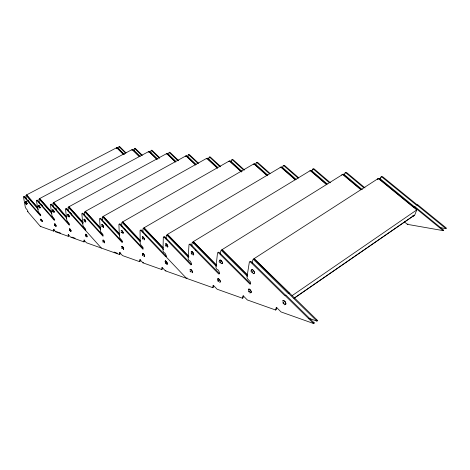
<?xml version="1.0" encoding="UTF-8"?>
<svg xmlns="http://www.w3.org/2000/svg" width="470" height="470" viewBox="0 0 470 470"><rect width="100%" height="100%" fill="white"/><g stroke="black" fill="none" stroke-linecap="round" stroke-linejoin="round"><path stroke-width="0.7" d="M69.366 229.154L69.537 228.767A1.498 0.447 60.4 0 1 70.712 230.1L70.864 231.416A1.498 0.447 60.4 0 1 70.306 231.023M148.532 152.051L148.837 151.604A1.187 0.493 61.7 0 1 149.013 151.71L156.721 159.207M150.899 153.061L150.905 150.946A1.322 0.552 61.7 0 1 151.769 150.788L159.565 158.343M248.395 289.767L248.959 288.95L250.028 289.608A2.186 0.934 56.3 0 1 251.256 291.911A2.186 0.934 56.3 0 1 250.357 292.622M250.827 271.178L250.833 270.849M84.377 239.97L84.535 241.586L83.989 241.897L83.907 240.058L86.509 242.79L119.527 254.529L119.451 252.807A1.005 0.335 59.5 0 1 120.009 252.848L122.5 255.586L139.69 261.696L139.672 259.916A1.052 0.364 59.1 0 1 140.289 259.969L142.945 262.853L161.756 269.539L161.797 267.7A1.099 0.4 58.6 0 1 162.479 267.771L165.322 270.808L212.775 287.675L213.433 287.246L213.644 285.272M162.403 267.935L162.373 269.157L161.756 269.539M166.18 239.312L166.28 235.752A1.815 0.699 59.2 0 1 167.514 235.781L188.282 257.255M168.742 155.218L168.806 153.032A1.369 0.593 61.5 0 1 169.741 152.868L178.059 160.805M54.003 229.119L54.185 230.835L53.674 231.117L40.361 226.387L27.589 211.512L27.278 209.996L26.15 208.627A1.316 0.352 61 0 1 25.257 206.882L23.529 197.089A1.31 0.352 61.2 0 1 24.117 197.03L40.479 215.824L40.226 214.208L39.022 212.74A1.363 0.376 60.9 0 1 38.105 210.936L36.501 200.843A1.357 0.382 61.1 0 1 37.136 200.79L54.355 220.359L54.126 218.697L52.857 217.163A1.41 0.405 60.8 0 1 51.917 215.295L50.46 204.879A1.404 0.411 61 0 1 51.148 204.832L69.331 225.236L69.119 223.532L67.78 221.934A1.463 0.441 60.6 0 1 66.805 219.995L65.53 209.238A1.463 0.447 60.8 0 1 66.282 209.203L85.493 230.535L85.329 228.761L83.919 227.092A1.522 0.476 60.4 0 1 82.914 225.077L81.85 213.962A1.522 0.482 60.6 0 1 82.673 213.932L103.042 236.269L102.918 234.436L101.42 232.691A1.586 0.517 60.1 0 1 100.386 230.588L99.575 219.091A1.586 0.529 60.4 0 1 100.48 219.073L122.135 242.508L122.065 240.611L120.473 238.778A1.657 0.564 59.8 0 1 119.404 236.592L118.898 224.678A1.657 0.576 60.1 0 1 119.897 224.678L143.027 249.317L142.992 247.361L141.294 245.434A1.733 0.623 59.4 0 1 140.189 243.149L140.048 230.799A1.733 0.635 59.7 0 1 141.153 230.811L165.64 256.661C167.32 257.237 165.046 252.067 164.142 252.737A1.815 0.681 58.9 0 1 162.996 250.346L163.302 237.526A1.815 0.693 59.2 0 1 164.529 237.562L190.844 264.892C192.694 265.626 190.297 259.851 189.322 260.785A1.915 0.752 58.3 0 1 188.135 258.277L188.975 244.952A1.915 0.77 58.6 0 1 190.344 245.011L218.75 274.01C220.876 274.974 218.221 268.429 217.211 269.704A2.021 0.834 57.5 0 1 215.983 267.066L217.475 253.201A2.021 0.858 57.8 0 1 219.02 253.289L250.199 284.332L250.539 282.059L248.272 279.632A2.139 0.928 56.6 0 1 247.003 276.853L249.3 262.407A2.144 0.958 56.9 0 1 251.045 262.53L284.644 295.53L285.055 295.724L285.883 295.101L314.318 322.984L313.584 323.513L281.054 311.945L277.165 308.062A1.375 0.605 55.1 0 0 276.09 307.897L275.632 310.018L247.32 299.954L243.754 296.323A1.293 0.541 56.3 0 0 242.802 296.188L242.479 298.233L217.122 289.22L213.832 285.813A1.222 0.488 57.2 0 0 212.981 285.701L212.775 287.675M166.691 245.363L166.727 244.2M167.191 235L167.285 234.483L280.772 167.197A1.51 0.805 59.1 0 1 281.037 167.338L295.248 179.793M86.621 236.721A1.563 0.488 60.2 0 0 86.991 236.915L86.868 235.558A1.563 0.488 60.2 0 0 85.622 234.166L85.481 234.841M187.971 157.391L188.088 155.27A1.422 0.64 61.2 0 1 189.105 155.112L197.993 163.46M102.836 240.417L103.065 240.017A1.627 0.529 59.9 0 1 104.381 241.474L104.475 242.873A1.627 0.529 59.9 0 1 104.293 242.82M191.872 245.881L192.06 243.072A1.909 0.776 58.6 0 1 193.44 243.125L194.11 242.714L216.447 265.397M193.011 242.279L193.135 241.739L310.194 170.675A1.586 0.881 58.2 0 1 310.482 170.822L326.668 184.704M68.591 234.371L68.785 236.005L68.256 236.298L55.836 231.886L53.545 229.378L53.674 231.117M206.377 158.942L206.8 158.455A1.328 0.617 60.9 0 1 207.012 158.578L217.152 167.978M208.756 159.765L208.927 157.697A1.481 0.693 60.9 0 1 210.031 157.532L220.078 166.809M122.235 246.439L121.889 246.421L121.818 247.091M122.035 246.38A1.698 0.576 59.5 0 1 123.44 247.907L123.492 249.359A1.698 0.576 59.5 0 1 123.293 249.3M123.757 248.953L123.492 249.359M220.359 253.97L220.671 251.197A2.015 0.864 57.8 0 1 222.222 251.28L247.402 276.389M231.352 161.756L231.516 160.323A1.539 0.752 60.4 0 1 232.726 160.158L243.466 169.905M221.67 250.357L221.828 249.799L342.595 174.505A1.668 0.969 57 0 1 342.906 174.658L360.978 189.809M142.974 253.395L142.586 253.371L142.492 254.059M253.406 164.553L253.947 164.03A1.445 0.734 59.8 0 1 254.188 164.159L267.125 175.721M142.939 254.505L143.08 255.157M255.88 164.582L256.085 163.178A1.61 0.823 59.8 0 1 257.413 163.02L269.48 173.759M243.484 295.73L243.16 297.78L242.479 298.233M252.137 263.159L252.613 260.262A2.139 0.964 56.8 0 1 254.364 260.386L287.981 293.251A0.646 0.294 55.1 0 0 288.498 293.315L316.945 321.104L317.667 320.581L254.693 259.093A1.915 0.87 56.8 0 0 254.364 258.882L253.806 258.829L253.659 259.375M280.167 167.737L280.355 167.197M282.658 167.684L282.911 166.298A1.68 0.899 59.1 0 1 284.374 166.139L298.168 178.177M165.146 261.702L165.281 260.985L165.71 261.02M165.117 261.373L165.281 260.985M166.509 263.946A1.862 0.687 58.6 0 0 167.338 264.022L167.349 263.453A1.862 0.687 58.6 0 0 166.574 261.825A1.862 0.687 58.6 0 0 165.469 260.95M167.338 264.022L167.349 263.453M276.801 307.409L276.337 309.53L275.632 310.018M312.01 171.092L312.315 169.717A1.763 0.987 58.1 0 1 313.931 169.558L329.294 182.683M190.091 270.109L190.274 269.375L190.75 269.422M190.074 269.774L190.274 269.375A1.956 0.758 58 0 1 192.095 270.914A1.956 0.758 58 0 1 192.095 272.747M341.819 175.087L342.084 174.499M344.322 174.846L344.692 173.483A1.857 1.087 56.9 0 1 346.484 173.324L363.874 187.841M166.38 153.849L166.709 153.719A1.234 0.529 61.5 0 1 166.897 153.831L175.187 161.768M25.11 202.611C24.981 200.884 27.195 204.891 25.78 203.81M25.521 201.994L26.332 202.588L25.321 203.105L25.621 203.604M26.167 204.097L26.731 203.551L26.596 203.105L26.126 203.357M377.575 179.346L377.821 178.776L378.456 178.741A1.763 1.075 55.4 0 1 378.802 178.911L416.737 209.943L414.793 214.943L293.997 298.327M380.065 179.011L380.506 177.648A1.956 1.204 55.3 0 1 382.51 177.496L416.608 205.267A0.588 0.364 52.5 0 0 417.19 205.249L417.789 204.838L446.5 228.191L445.895 228.626L439.45 227.515M185.615 156.128L185.979 155.993A1.281 0.57 61.2 0 1 186.173 156.111L195.62 165.017M42.089 221.605L41.325 219.496A1.392 0.388 60.7 0 0 40.708 219.314L40.778 219.766L40.708 219.314M54.567 224.419L54.649 223.779A1.445 0.417 60.6 0 1 55.172 224.149C55.566 224.472 56.706 226.605 55.619 226.158M56.036 226.282L55.172 224.149M123.34 154.389L116.854 147.909A1.11 0.429 62.1 0 0 116.695 147.809L116.448 148.226M228.943 161.263L229.378 161.122A1.387 0.67 60.4 0 1 229.607 161.251L241.368 171.961M139.361 156.633L132.37 149.742A1.146 0.458 61.9 0 0 132.205 149.642L131.935 150.071M282.77 300.97L283.122 300.536L283.798 300.63A2.327 1.046 55.1 0 1 285.825 303.203A2.327 1.046 55.1 0 1 284.855 304.378M166.474 153.702L68.837 206.806L68.82 207.264M185.721 155.981L85.282 211.424L85.24 211.894M165.651 262.178L166.18 263.276M116.501 147.797L26.52 194.927L26.531 195.344M253.565 164.03L143.873 227.909L143.808 228.408M132 149.63L39.586 198.593L39.592 199.022M219.831 282.206A2.062 0.84 57.2 0 0 220.266 281.207A2.062 0.84 57.2 0 0 219.132 279.227L218.162 278.622L217.692 279.415M148.614 151.593L53.656 202.547L53.645 202.987M404.558 221.999L407.373 224.349L443.116 230.617L443.721 230.183L415.016 206.741A0.588 0.364 52.6 0 1 414.428 206.753L380.342 178.9A1.962 1.199 55.3 0 0 378.397 178.858M407.373 224.349L407.966 223.937M294.22 298.121L414.176 215.319M292.123 295.63L416.737 209.943M288.498 293.315L289.22 292.816A0.646 0.294 55.1 0 1 288.709 292.751L255.081 259.922A2.139 0.964 56.8 0 0 253.359 259.616M377.792 179.246A1.962 1.199 55.3 0 1 379.737 179.293L413.823 207.17A0.588 0.364 52.6 0 0 414.405 207.153L415.016 206.741M206.518 158.437L103.136 216.441L103.083 216.923M253.806 258.829L377.821 178.776M187.101 277.923L186.467 278.322L165.963 256.685M165.322 270.808L165.939 270.426M142.945 262.853L143.544 262.489M139.69 261.696L140.289 261.338L140.272 259.558M119.527 254.529L120.103 254.188L120.032 252.466A1.005 0.335 59.5 0 1 120.097 252.249M229.072 161.104L122.605 221.905L122.529 222.404M102.466 220.448L102.272 217.575A1.58 0.529 60.4 0 1 103.183 217.551L103.77 217.222L119.386 234.113M55.836 231.886L56.353 231.598M40.361 226.387L40.861 226.111M55.154 209.079L56.447 208.38M27.589 211.512L28.082 211.247M25.932 203.968L26.714 203.816M26.261 203.804L26.731 203.551M26.062 204.062L26.743 203.71M25.051 202.241L25.727 201.888M25.063 202.4L25.862 201.988M26.015 202.141L25.544 202.394L25.533 201.941M25.703 202.599L26.173 202.347M26.003 203.099L26.626 203.122A1.175 0.317 61 0 1 26.749 203.88L26.672 203.915M26.214 203.598L26.684 203.346M39.451 203.181L38.893 199.574A1.351 0.382 61.1 0 1 39.527 199.515L40.05 199.239L51.912 212.722M143.873 227.909L144.196 227.95A1.551 0.57 59.7 0 1 144.425 228.114L163.113 247.731M167.285 234.483L167.643 234.536A1.627 0.629 59.2 0 1 167.89 234.706L188.623 256.121M26.52 194.927L26.678 194.956A1.175 0.323 61.2 0 1 26.819 195.074L37.694 207.552M193.135 241.739L193.534 241.803A1.71 0.699 58.6 0 1 193.805 241.991L216.276 264.798M39.586 198.593L39.762 198.634A1.216 0.347 61.1 0 1 39.909 198.751L51.741 212.187M69.748 229.754L69.801 230.212M53.656 202.547L53.844 202.582A1.257 0.376 61 0 1 54.003 202.711L66.37 216.6M221.828 249.799L222.275 249.87A1.81 0.776 57.8 0 1 222.574 250.069L247.561 274.962M68.837 206.806L69.043 206.853A1.31 0.405 60.8 0 1 69.213 206.982L83.149 222.451M85.282 211.424L85.499 211.471A1.363 0.441 60.6 0 1 85.681 211.612L100.304 227.639M122.271 247.49L122.447 248.26M103.136 216.441L103.377 216.488A1.416 0.476 60.4 0 1 103.57 216.635L119.644 234.013M122.605 221.905L122.864 221.963A1.481 0.523 60.1 0 1 123.075 222.116L140.054 240.211M217.927 278.651L218.456 278.71M283.122 300.536L283.798 300.63M53.351 211.576L53.022 211.247M102.707 226.611L102.395 226.358M192.477 253.959L191.795 253.166M252.913 273.687L253.242 273.775M26.42 203.774A1.24 0.335 61 0 0 26.561 203.88C27.918 204.203 25.509 200.385 25.533 202.153M249.77 292.928L250.081 293.027M284.244 304.707L284.597 304.824M316.31 320.105L317.667 320.581M308.784 318.249L316.945 321.104M57.04 231.845L60.495 233.067M71.787 237.068L75.141 238.255M114.04 252.038L117.406 253.23M312.961 322.508L314.318 322.984M83.989 241.897L70.588 237.133L68.162 234.512L68.256 236.298M250.686 283.821L219.713 252.848A2.021 0.858 57.8 0 0 218.192 252.584M191.554 253.16L191.225 253.136L191.314 253.659M165.804 245.34L165.605 245.828M166.621 246.086L166.022 245.099M218.098 280.425L217.739 280.384L217.816 280.901M142.481 238.255L142.316 238.731M190.409 271.043L190.086 271.014L190.174 271.513M121.26 231.816L121.125 232.274M165.387 262.566L165.187 263.024M101.867 225.923L101.761 226.37M142.663 254.869L142.504 255.31M84.077 220.524L83.995 220.953M84.841 221.17L84.459 220.7M121.942 247.849L121.806 248.278M67.698 215.554L67.633 215.971M102.965 241.421L102.854 241.839M52.57 210.959L52.523 211.365M85.517 235.511L85.434 235.917M86.263 236.128L85.887 235.664M38.552 206.7L38.517 207.1M39.269 207.288L38.828 206.559M69.431 230.059L69.36 230.459M54.544 225.018L54.491 225.406M55.254 225.6L54.808 224.854M40.725 220.336L40.69 220.718M417.19 205.249L445.895 228.626M414.405 207.153L443.116 230.617M365.026 187.929L347.072 172.96A1.851 1.087 56.9 0 0 345.274 173.119M362.317 189.68L344.369 174.652A1.857 1.087 56.9 0 0 342.624 174.623M361.166 189.592L343.781 175.022A1.857 1.081 56.9 0 0 342.33 174.605M330.416 182.789L314.506 169.212A1.763 0.987 58.1 0 0 312.885 169.37M327.232 183.976L311.874 170.816A1.763 0.981 58.2 0 0 310.294 170.798M326.656 184.334L311.299 171.168A1.768 0.981 58.2 0 0 309.871 170.868M298.726 177.836L284.932 165.804A1.68 0.899 59.1 0 0 283.469 165.969M296.159 179.399L282.37 167.332A1.68 0.893 59.1 0 0 280.913 167.49M295.601 179.74L281.812 167.667A1.686 0.893 59.1 0 0 280.431 167.508M270.027 173.436L257.959 162.702A1.604 0.823 59.8 0 0 256.626 162.867M267.806 175.175L255.463 164.153A1.61 0.817 59.8 0 0 254.141 164.318M267.26 175.498L254.922 164.471A1.61 0.817 59.8 0 0 253.724 164.212M244.529 170.081L233.255 159.859A1.539 0.752 60.4 0 0 232.045 160.023M242.097 171.503L230.829 161.245A1.539 0.752 60.4 0 0 229.618 161.41M241.568 171.809L230.3 161.551A1.545 0.752 60.4 0 0 229.143 161.422M191.108 271.707L190.638 271.026M220.589 166.515L210.548 157.244A1.481 0.693 60.9 0 0 209.45 157.256M217.692 167.379L208.181 158.572A1.481 0.693 60.8 0 0 207.088 158.584M217.704 168.16L207.67 158.86A1.481 0.687 60.8 0 0 206.653 158.637M198.493 163.178L189.604 154.836A1.422 0.64 61.2 0 0 188.593 154.853M196.184 164.471L187.301 156.105A1.422 0.64 61.2 0 0 186.29 156.269M195.684 164.753L186.802 156.381A1.428 0.635 61.2 0 0 185.814 156.275M121.965 232.45L121.618 231.986M178.547 160.534L170.228 152.603A1.369 0.593 61.5 0 0 169.288 152.768M175.78 161.28L167.984 153.825A1.375 0.588 61.5 0 0 167.05 153.984M175.809 162.05L167.496 154.089A1.375 0.588 61.5 0 0 166.621 153.89M159.524 157.579L152.245 150.535A1.322 0.552 61.7 0 0 151.381 150.694M157.85 159.277L150.059 151.71A1.322 0.546 61.7 0 0 149.196 151.869M156.851 159.03L149.583 151.963A1.322 0.546 61.7 0 0 148.72 151.986M191.496 264.487L165.176 237.174A1.815 0.699 59.2 0 0 163.948 237.138M103.641 242.009L103.23 241.322M142.31 155.276L135.513 148.608A1.281 0.511 61.9 0 0 134.714 148.767M285.155 295.601L313.584 323.513M141.846 155.523L135.054 148.855A1.281 0.511 61.9 0 0 134.256 149.013L134.291 151.205M140.172 156.422L133.38 149.742A1.281 0.511 61.9 0 0 132.593 149.654M139.702 156.675L132.916 149.989A1.281 0.511 61.9 0 0 132.123 150.142M68.379 216.13L67.991 215.483M126.054 152.926L119.909 146.81A1.234 0.476 62.1 0 0 119.163 146.846M125.602 153.167L119.456 147.051A1.234 0.476 62.1 0 0 118.716 147.204L118.798 149.331M247.584 275.42L222.915 250.845A2.015 0.864 57.8 0 0 221.364 250.763M124.48 154.542L117.829 147.903A1.24 0.476 62.1 0 0 117.089 148.056M123.516 154.272L117.377 148.138A1.24 0.476 62 0 0 116.636 148.297M193.44 243.125L216.282 266.337M219.431 273.575L191.02 244.6A1.915 0.77 58.6 0 0 189.745 244.112M188.934 256.855L168.16 235.394A1.815 0.705 59.2 0 0 166.932 235.2M163.178 248.201L144.666 228.761A1.727 0.64 59.7 0 0 143.556 228.596M163.548 249.635L144.043 229.131A1.727 0.635 59.7 0 0 142.933 229.119L142.951 232.027M166.274 256.279L141.781 230.447A1.733 0.635 59.7 0 0 140.677 230.435M140.225 240.781L123.299 222.733A1.651 0.582 60.1 0 0 122.282 222.586M140.113 241.674L122.688 223.08A1.651 0.582 60.1 0 0 121.689 223.086L121.824 226.593M142.886 248.295L120.502 224.331A1.651 0.576 60.1 0 0 119.503 224.331M122.447 232.215L123.122 232.944M54.749 220.001L37.653 200.508A1.357 0.382 61.1 0 0 37.001 200.437M103.183 217.551L119.774 235.511M122.517 242.038L101.068 218.744A1.58 0.529 60.4 0 0 100.163 218.762M100.145 227.827L85.863 212.17A1.516 0.488 60.6 0 0 85.029 212.205M100.556 229.231L85.293 212.481A1.516 0.488 60.6 0 0 84.465 212.516L84.718 215.295M102.924 235.276L83.243 213.615A1.516 0.482 60.6 0 0 82.42 213.644M83.055 222.704L69.378 207.517A1.457 0.452 60.8 0 0 68.62 207.558M82.99 223.555L68.826 207.816A1.457 0.447 60.8 0 0 68.068 207.858L68.479 211.447M85.869 230.106L66.834 208.897A1.457 0.447 60.8 0 0 66.082 208.939M85.528 230.423L101.344 248.066M284.62 301.229L285.014 301.67M66.329 216.899L54.15 203.222A1.404 0.417 61 0 0 53.457 203.275M66.764 218.292L53.615 203.51A1.404 0.417 61 0 0 52.922 203.557L53.392 207.029M69.202 224.296L51.688 204.544A1.404 0.411 61 0 0 50.995 204.591M53.339 211.001L54.144 211.911M70.2 230.094L71.029 231.034M39.527 199.515L51.864 213.545M40.068 207.623L39.163 205.837M37.929 208.157L26.949 195.543A1.304 0.358 61.2 0 0 26.361 195.608M38.381 209.526L26.443 195.808A1.304 0.358 61.2 0 0 25.856 195.873L26.461 199.368M40.843 215.454L24.622 196.766A1.31 0.352 61.2 0 0 24.017 196.701M25.592 202.018L26.267 202.793M42.212 221.241L41.325 219.496M218.01 281.225L218.626 281.295M191.501 253.97L191.93 254.293L192.071 254.006M190.356 271.813L190.908 271.872M165.781 246.121L166.292 246.145M165.364 263.312L165.863 263.353M143.097 238.831L142.715 238.037M142.486 239.013L142.951 239.024M142.668 255.586L143.121 255.621M121.289 232.538L121.707 232.55M121.965 248.542L122.376 248.565M101.914 226.628L102.296 226.628M103.006 242.091L103.377 242.109M84.142 221.2L84.488 221.2M85.575 236.157L85.916 236.169M67.774 216.206L68.091 216.194M69.501 230.688L69.813 230.694M52.658 211.594L52.946 211.576M55.037 224.854L55.243 225.171M54.626 225.629L54.908 225.629M39.045 206.542L39.251 206.853M26.496 202.846L26.344 202.57A1.24 0.335 61 0 0 25.703 201.824L25.509 201.824A1.175 0.317 61 0 0 25.544 202.323M42.042 220.689L42.153 220.982M70.864 230.441L70.976 230.758M219.061 261.532L219.143 261.908M26.114 201.93L26.314 203.081M68.379 214.62L68.491 215.595M103.706 240.452L103.77 241.445M192.729 242.661A1.909 0.776 58.6 0 1 194.11 242.714M417.789 204.838A0.588 0.37 52.5 0 1 417.207 204.855L383.115 177.108A1.956 1.204 55.3 0 0 381.105 177.261M414.14 215.172A2.127 1.304 52.4 0 1 412.39 215.883M217.78 279.486A1.921 0.787 57.2 0 1 218.597 278.886A1.921 0.787 57.2 0 1 220.078 280.813A1.921 0.787 57.2 0 1 219.772 282.082M218.797 281.113A0.723 0.294 57.2 0 1 218.292 280.026M219.707 260.85A2.121 0.893 57.6 0 1 220.73 260.198A2.121 0.893 57.6 0 1 222.351 262.554A2.121 0.893 57.6 0 1 221.611 263.611M250.022 261.937A2.144 0.958 56.9 0 1 251.767 262.066L285.372 295.037A0.646 0.294 55.2 0 0 285.883 295.101M251.491 270.45A2.25 0.999 56.6 0 1 252.672 269.792A2.25 0.999 56.6 0 1 254.405 272.295A2.25 0.999 56.6 0 1 253.524 273.381M195.62 250.075A2.003 0.811 58.4 0 1 195.937 250.451M165.528 244.147A1.909 0.729 59 0 1 166.521 244.012A1.909 0.729 59 0 1 167.796 246.11A1.909 0.729 59 0 1 167.244 246.973M169.394 242.144A1.904 0.734 59 0 1 169.694 242.42M191.231 252.243A2.009 0.805 58.4 0 1 192.113 251.603A2.009 0.805 58.4 0 1 193.634 253.835A2.009 0.805 58.4 0 1 193.011 254.858M251.591 270.52A2.097 0.928 56.6 0 1 252.578 269.845A2.097 0.928 56.6 0 1 254.217 271.936A2.097 0.928 56.6 0 1 253.8 273.34M252.613 272.471A0.787 0.347 56.6 0 1 251.885 272.4M251.673 272.054A0.787 0.347 56.6 0 1 252.032 271.519M252.601 272.165A0.787 0.347 56.6 0 1 252.196 271.495M248.589 289.25A2.039 0.875 56.3 0 1 250.657 290.519A2.039 0.875 56.3 0 1 250.628 292.593M249.47 291.782A0.764 0.329 56.3 0 1 248.771 291.688M248.565 291.353A0.764 0.329 56.3 0 1 248.912 290.86M249.84 291.688A0.764 0.329 56.3 0 1 249.041 290.654M219.796 260.574A1.974 0.834 57.6 0 1 220.971 260.474A1.974 0.834 57.6 0 1 222.292 262.642A1.974 0.834 57.6 0 1 221.57 263.488M220.677 262.73A0.74 0.311 57.6 0 1 220.036 262.683M219.837 262.354A0.74 0.311 57.6 0 1 220.13 261.837M220.724 262.46A0.74 0.311 57.6 0 1 220.301 261.543M165.61 244.236A1.78 0.676 59 0 1 167.003 244.612A1.78 0.676 59 0 1 167.614 246.885M282.875 301.076A2.168 0.975 55.1 0 1 285.137 301.957A2.168 0.975 55.1 0 1 285.161 304.36M283.998 303.52A0.817 0.364 55.1 0 1 283.204 303.409M282.987 303.05A0.817 0.364 55.1 0 1 283.398 302.545M284.074 303.279A0.811 0.364 55.1 0 1 283.539 302.557A0.811 0.364 55.1 0 1 283.61 302.022M191.314 252.308A1.874 0.752 58.4 0 1 192.136 251.709A1.874 0.752 58.4 0 1 193.552 253.788A1.874 0.752 58.4 0 1 192.976 254.746M192.365 272.465A1.821 0.711 58 0 1 192.036 272.629M190.344 269.486A1.821 0.711 58 0 1 191.654 270.326A1.821 0.711 58 0 1 192.424 272.23M26.743 203.945A1.392 0.376 61 0 1 26.584 203.827M102.86 217.246A1.58 0.535 60.4 0 1 103.77 217.222M121.842 246.862A1.58 0.535 59.5 0 1 123.087 247.373A1.58 0.535 59.5 0 1 123.446 249.259M121.119 230.517A1.739 0.605 59.9 0 1 122.582 231.463A1.616 0.564 59.9 0 1 122.946 233.232M122.852 233.384A1.739 0.605 59.9 0 0 122.582 231.463A1.616 0.564 59.9 0 0 121.272 230.464M124.344 228.767A1.733 0.605 59.9 0 1 125.108 229.489M125.361 229.859A1.733 0.605 59.9 0 1 125.578 230.259M144.043 256.373A1.774 0.629 59.1 0 0 144.531 256.262L144.531 255.709A1.774 0.629 59.1 0 0 143.779 254.153A1.774 0.629 59.1 0 0 142.757 253.33M104.522 223.027A1.663 0.558 60.2 0 1 105.321 223.403A1.663 0.558 60.2 0 1 106.179 224.819M145.447 235A1.815 0.664 59.5 0 1 146.758 236.204M86.603 217.898A1.592 0.511 60.5 0 1 87.402 218.109A1.592 0.511 60.5 0 1 88.337 219.807M142.263 237.138A1.821 0.664 59.5 0 1 143.761 237.697A1.821 0.664 59.5 0 1 144.12 239.888M84.048 219.866A1.598 0.505 60.5 0 1 84.565 219.337A1.598 0.505 60.5 0 1 85.728 221.264A1.598 0.505 60.5 0 1 85.205 221.793M101.743 224.924A1.663 0.552 60.2 0 1 102.542 224.836A1.663 0.552 60.2 0 1 103.623 226.81A1.663 0.552 60.2 0 1 103.006 227.233M142.34 237.221A1.692 0.617 59.5 0 1 143.732 237.738A1.692 0.617 59.5 0 1 144.067 239.782M142.563 254.117A1.651 0.588 59.1 0 1 143.168 253.594A1.651 0.588 59.1 0 1 144.402 255.427A1.651 0.588 59.1 0 1 144.008 256.267M84.054 219.643A1.486 0.47 60.5 0 1 84.659 219.484A1.486 0.47 60.5 0 1 85.64 221.112A1.486 0.47 60.5 0 1 85.376 221.834M165.352 261.097A1.733 0.64 58.6 0 1 167.103 262.842A1.733 0.64 58.6 0 1 166.492 263.852M101.808 224.995A1.551 0.511 60.2 0 1 102.478 224.842A1.551 0.511 60.2 0 1 103.506 226.546A1.551 0.511 60.2 0 1 103.194 227.286M102.901 240.487A1.516 0.493 59.9 0 1 104.046 240.957A1.516 0.493 59.9 0 1 104.428 242.779M39.38 199.063A1.351 0.388 61.1 0 1 40.05 199.239M54.614 224.46A1.345 0.388 60.6 0 1 54.937 223.973A1.345 0.388 60.6 0 1 55.912 225.459A1.345 0.388 60.6 0 1 55.76 226.199M52.599 210.372A1.475 0.429 60.9 0 1 53.01 209.861A1.475 0.429 60.9 0 1 54.085 211.635A1.475 0.429 60.9 0 1 53.674 212.146M55.566 208.134A1.475 0.435 60.9 0 1 55.672 208.081M55.037 208.422A1.475 0.435 60.9 0 1 55.771 208.862A1.475 0.435 60.9 0 1 56.535 210.307M40.925 204.609A1.422 0.405 61 0 1 41.448 204.456A1.422 0.405 61 0 1 42.388 206.077M70.165 213.045A1.533 0.47 60.7 0 1 71.017 213.368A1.533 0.47 60.7 0 1 71.863 215.154M27.918 200.996A1.375 0.376 61.1 0 1 28.335 200.584A1.375 0.376 61.1 0 1 29.305 202.411M67.645 214.649A1.533 0.464 60.7 0 1 68.303 214.543A1.533 0.464 60.7 0 1 69.302 216.359A1.533 0.464 60.7 0 1 68.814 216.776M26.42 203.68A1.375 0.37 61.1 0 0 26.972 203.551A1.375 0.37 61.1 0 0 25.991 201.777A1.375 0.37 61.1 0 0 25.609 202.218A1.281 0.347 61.1 0 1 25.956 201.8A1.281 0.347 61.1 0 1 26.878 203.334A1.281 0.347 61.1 0 1 26.579 203.792M28.359 200.473A1.375 0.376 61.1 0 1 28.464 200.091M38.611 206.142A1.422 0.4 61 0 1 38.975 205.643A1.422 0.4 61 0 1 40.003 207.352A1.422 0.4 61 0 1 39.639 207.852M67.698 214.508A1.428 0.435 60.7 0 1 68.456 214.772A1.428 0.435 60.7 0 1 69.266 216.394A1.428 0.435 60.7 0 1 68.79 216.694M69.425 229.219A1.398 0.417 60.4 0 1 70.1 229.225A1.398 0.417 60.4 0 1 70.97 230.97A1.398 0.417 60.4 0 1 70.3 230.958M52.652 210.413A1.375 0.4 60.9 0 1 52.975 209.89A1.375 0.4 60.9 0 1 53.968 211.4A1.375 0.4 60.9 0 1 53.821 212.182M85.54 234.888A1.451 0.452 60.2 0 1 86.016 234.436A1.451 0.452 60.2 0 1 87.073 236.193A1.451 0.452 60.2 0 1 86.598 236.639M38.657 206.183A1.328 0.37 61 0 1 38.94 205.672A1.328 0.37 61 0 1 39.891 207.123A1.328 0.37 61 0 1 39.774 207.887M40.825 219.807A1.298 0.358 60.7 0 1 41.054 219.296A1.298 0.358 60.7 0 1 41.959 220.565A1.298 0.358 60.7 0 1 42.047 221.523"/></g></svg>
